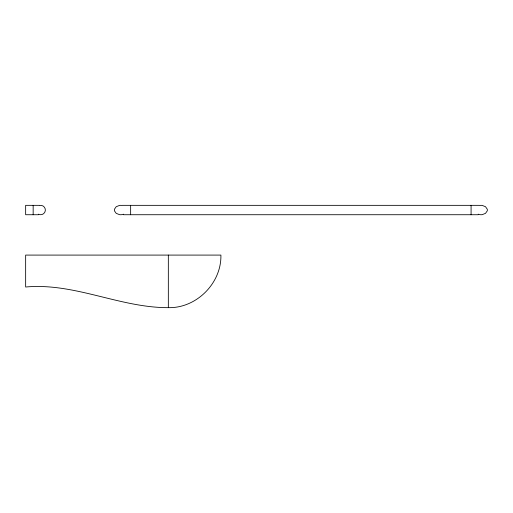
<?xml version="1.0" encoding="UTF-8"?>
<svg xmlns="http://www.w3.org/2000/svg" width="513" height="513" viewBox="0 0 513 513"><rect width="100%" height="100%" fill="white"/><g stroke="black" fill="none" stroke-linecap="round" stroke-linejoin="round"><path stroke-width="0.77" d="M123.505 214.203L121.773 214.652A8.304 8.304 0 0 1 119.491 214.652L116.207 213.35L114.476 210.888A3.546 3.546 0 0 1 114.476 209.182L116.207 206.713L119.491 205.418A8.304 8.304 0 0 1 121.773 205.418M168.335 307.659C196.428 308.364 221.603 283.189 220.898 255.089L25.65 255.089L25.65 287.011C74.674 282.516 119.734 307.781 168.335 307.659L168.335 255.089M39.437 205.341L25.65 205.341L25.65 214.729L38.469 214.729M122.274 205.341L479.45 205.341M123.562 214.729L478.161 214.729M478.219 214.203L479.956 214.652A8.304 8.304 0 0 0 482.233 214.652L485.516 213.35L487.247 210.888A3.546 3.546 0 0 0 487.247 209.182L485.516 206.713L482.233 205.418A8.304 8.304 0 0 0 479.956 205.418M471.081 205.341L471.081 214.729M130.642 205.341L130.642 214.729M33.159 205.341L33.159 214.729M39.815 205.418A4.694 4.694 0 0 1 45.311 210.721A4.694 4.694 0 0 1 38.513 214.203"/></g></svg>
